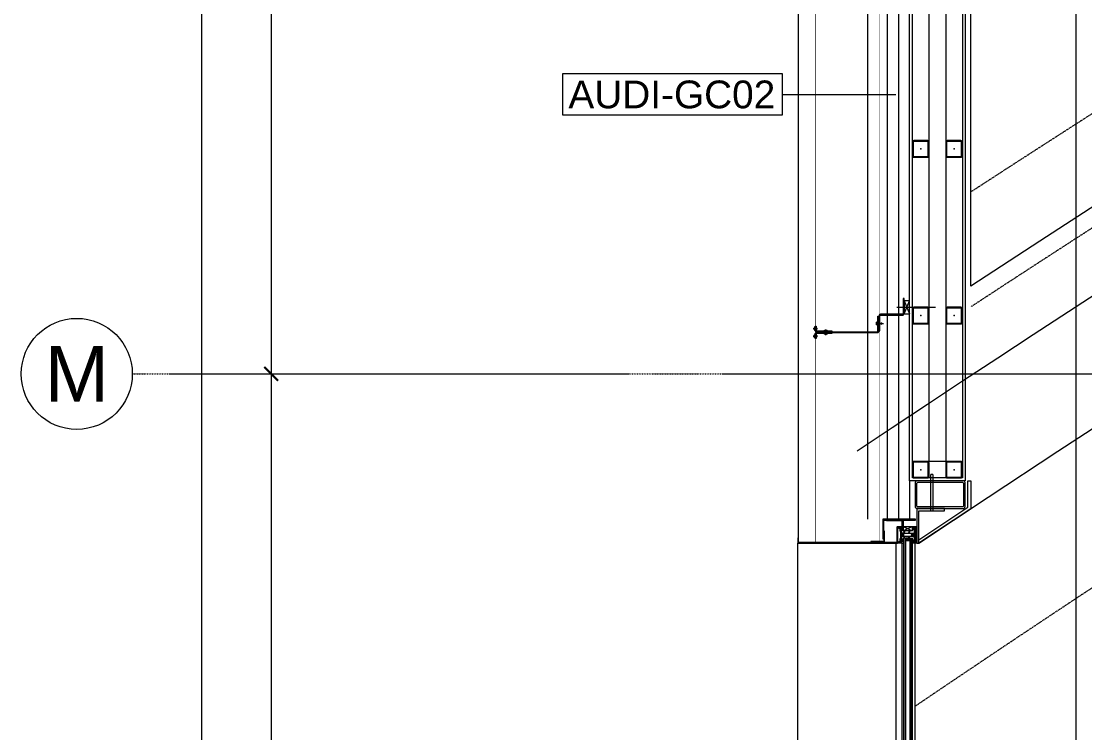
# Model space of a CAD drawing. Extents: x -1439 to 23780, y -1362 to 4476.
# Drawn here: x 12732.5 to 13115.6, y 1055.8 to 1312 of the extents above; entities that cross this region are included whole.
import ezdxf
from ezdxf.enums import TextEntityAlignment as Align

# ---------------------------------------------------------------- set-up
doc = ezdxf.new("R2010")
doc.units = 0
doc.header["$MEASUREMENT"] = 0
for name, pattern in [('Audi$0$DASHDOT2', [0.5, 0.25, -0.125, 0, -0.125]), ('Audi$0$DOT2', [0.125, 0, -0.125]), ('Audi$0$HIDDEN', [0.375, 0.25, -0.125])]:
    doc.linetypes.add(name, pattern=pattern)
doc.layers.get('0').update_dxf_attribs({"color": 9, "lineweight": 9})
doc.layers.get('Defpoints').update_dxf_attribs({"color": 9, "lineweight": 9})
for name, color, linetype, lineweight in [('Audi$0$06B', 8, 'Continuous', 9), ('Audi$0$06C', 8, 'Continuous', 9), ('Audi$0$06D', 8, 'Continuous', 9), ('Audi$0$10', 8, 'Continuous', 9), ('Audi$0$11', 8, 'Continuous', 9), ('Audi$0$15', 8, 'Continuous', 9), ('Audi$0$20', 8, 'Audi$0$DOT2', 9), ('Audi$0$22', 8, 'Continuous', 9), ('Audi$0$24', 8, 'Audi$0$DASHDOT2', 9), ('Audi$0$25', 8, 'Continuous', 9), ('Audi$0$33', 8, 'Audi$0$BATTING', 9), ('Audi$0$35', 8, 'Continuous', 9)]:
    doc.layers.add(name, color=color, linetype=linetype, lineweight=lineweight)
doc.styles.add('Audi$0$Arial', font='arial.ttf', dxfattribs={"height": 2.5})
doc.styles.add('Audi$0$MuuM_TEXT-STANDART', font='ARIALN.TTF')
doc.linetypes.add('Audi$0$BATTING', pattern='A,0.0001,-0.1,[134,ltypeshp.shx,S=0.1,R=0,X=-0.1,Y=0],-0.2,[134,ltypeshp.shx,S=0.1,R=180,X=0.1,Y=0],-0.1', length=0.4001)
doc.dimstyles.new('Audi$0$MuuM_DIM50', dxfattribs={"dimscale": 5, "dimtxt": 2, "dimasz": 1, "dimexe": 1, "dimexo": 1, "dimgap": 1, "dimtad": 1, "dimdec": 1, "dimrnd": 0.5, "dimdsep": 46, "dimtxsty": 'Audi$0$MuuM_TEXT-STANDART', "dimblk": 'Audi$0$_ArchTick', "dimcen": 0, "dimdle": 0.15, "dimclrd": 256, "dimclre": 256, "dimclrt": 256, "dimadec": 0, "dimazin": 0, "dimtfac": 5, "dimtdec": 1, "dimtix": 1, "dimtmove": 2, "dimatfit": 3, "dimldrblk": 'Audi$0$_Dot', "dimfxl": 3, "dimfxlon": 1, "dimtolj": 1, "dimlwd": -1, "dimlwe": -1, "dimarcsym": 0})

# ---------------------------------------------------------------- blocks, each defined once
blk = doc.blocks.new('Audi$0$0_wallno')
blk.add_lwpolyline([(-7.84, 1.5), (7.942, 1.5), (7.942, -1.5), (-7.84, -1.5)], close=True)
blk.add_lwpolyline([(7.942, 0), (16.132, 0)])
at = {"style": 'Audi$0$Arial'}
blk.add_attdef('GENISLIK', text='', height=2, dxfattribs=at).set_placement((8.442, 0), align=Align.BOTTOM_LEFT)
blk.add_attdef('DUVARNO', text='', height=2, dxfattribs=at).set_placement((0, 0), align=Align.MIDDLE_CENTER)
blk.add_attdef('YUKSEKLIK', text='', height=2, dxfattribs=at).set_placement((8.442, -0.5), align=Align.TOP_LEFT)
blk = doc.blocks.new('Audi$0$KAPI KODLARI 2. KAT')
at = {"layer": 'Audi$0$22'}
ref = blk.add_blockref('Audi$0$0_wallno', (12966.84, 1285.63), dxfattribs=dict(at, xscale=5, yscale=5, zscale=5))
ref.add_attrib('DUVARNO', 'AUDI-GC02', dxfattribs={"layer": '0', "height": 10, "style": 'Audi$0$Arial'}).set_placement((12966.84, 1285.63), align=Align.MIDDLE_CENTER)
blk = doc.blocks.new('*U545')
at = {"layer": 'Audi$0$15'}
for p, q in [((-1.47, -18.95), (-274.83, -18.95)), ((-1.47, -19.35), (-274.83, -19.35)), ((-1.47, -19.42), (-274.83, -19.42)), ((-1.47, -19.82), (-274.83, -19.82)), ((-1.47, -21.42), (-274.83, -21.42)), ((-1.47, -22.02), (-274.83, -22.02)), ((-1.47, -22.1), (-274.83, -22.1)), ((-1.47, -22.7), (-274.83, -22.7))]:
    blk.add_line(p, q, dxfattribs=at)
blk = doc.blocks.new('Audi$0$0_aks')
at = {"linetype": 'Continuous'}
blk.add_circle((0, 0), 2, dxfattribs=at)
at = {"style": 'Audi$0$Arial'}
blk.add_attdef('AKS', text='', height=2, dxfattribs=at).set_placement((0, 0), align=Align.MIDDLE_CENTER)
blk = doc.blocks.new('Audi$0$_ArchTick')
at = {"color": 0, "linetype": 'ByBlock', "const_width": 0.15}
blk.add_lwpolyline([(-0.5, -0.5), (0.5, 0.5)], dxfattribs=at)
blk = doc.blocks.new('*D502')
at = {"layer": 'Audi$0$25', "transparency": 16777216}
for p, q in [((-3815, -2440.75), (-3815, 800.75)), ((-3830, 800), (-3810, 800)), ((-3830, -2440), (-3810, -2440))]:
    blk.add_line(p, q, dxfattribs=at)
at = {"layer": 'Defpoints', "color": 0, "transparency": 16777216}
for p in [(-3840, 800), (-3815, 800), (-3840, -2440)]:
    blk.add_point(p, dxfattribs=at)
at = {"layer": 'Audi$0$25', "transparency": 16777216, "xscale": 5, "yscale": 5, "zscale": 5}
for p, rotation in [((-3815, 800), 90), ((-3815, -2440), 270)]:
    blk.add_blockref('Audi$0$_ArchTick', p, dxfattribs=dict(at, rotation=rotation))
at = {"layer": 'Audi$0$25', "transparency": 16777216, "insert": (-3825.11, -820), "char_height": 10, "attachment_point": 5, "rotation": 90, "style": 'Audi$0$MuuM_TEXT-STANDART'}
blk.add_mtext('\\A1;3240', dxfattribs=at)
blk = doc.blocks.new('Audi$0$_Dot')
at = {"color": 0, "linetype": 'ByBlock', "lineweight": -2}
blk.add_line((-0.5, 0), (-1, 0), dxfattribs=at)
at = {"color": 0, "linetype": 'ByBlock', "const_width": 0.5}
blk.add_lwpolyline([(-0.25, 0, 1), (0.25, 0, 1)], format="xyb", close=True, dxfattribs=at)
blk = doc.blocks.new('*D506')
at = {"layer": 'Audi$0$25', "transparency": 16777216}
for p, q in [((-3805, -800), (-3785, -800)), ((-3790, -799.25), (-3790, -1600.75)), ((-3805, -1600), (-3785, -1600))]:
    blk.add_line(p, q, dxfattribs=at)
at = {"layer": 'Defpoints', "color": 0, "transparency": 16777216}
for p in [(-3840, -800), (-3840, -1600), (-3790, -1600)]:
    blk.add_point(p, dxfattribs=at)
at = {"layer": 'Audi$0$25', "transparency": 16777216, "xscale": 5, "yscale": 5, "zscale": 5}
for p, rotation in [((-3790, -800), 90), ((-3790, -1600), 270)]:
    blk.add_blockref('Audi$0$_ArchTick', p, dxfattribs=dict(at, rotation=rotation))
at = {"layer": 'Audi$0$25', "transparency": 16777216, "insert": (-3800.11, -1200), "char_height": 10, "attachment_point": 5, "rotation": 90, "style": 'Audi$0$MuuM_TEXT-STANDART'}
blk.add_mtext('\\A1;800', dxfattribs=at)
blk = doc.blocks.new('*D495')
at = {"layer": 'Audi$0$25', "transparency": 16777216}
for p, q in [((-3805, -1600), (-3785, -1600)), ((-3790, -1599.25), (-3790, -2440.75)), ((-3805, -2440), (-3785, -2440))]:
    blk.add_line(p, q, dxfattribs=at)
at = {"layer": 'Defpoints', "color": 0, "transparency": 16777216}
for p in [(-3840, -1600), (-3840, -2440), (-3790, -2440)]:
    blk.add_point(p, dxfattribs=at)
at = {"layer": 'Audi$0$25', "transparency": 16777216, "xscale": 5, "yscale": 5, "zscale": 5}
for p, rotation in [((-3790, -1600), 90), ((-3790, -2440), 270)]:
    blk.add_blockref('Audi$0$_ArchTick', p, dxfattribs=dict(at, rotation=rotation))
at = {"layer": 'Audi$0$25', "transparency": 16777216, "insert": (-3800.11, -2020), "char_height": 10, "attachment_point": 5, "rotation": 90, "style": 'Audi$0$MuuM_TEXT-STANDART'}
blk.add_mtext('\\A1;840', dxfattribs=at)
blk = doc.blocks.new('Audi$0$p-profil_bitis')
for p, q in [((-1.5, 2.16), (-3, 5.37)), ((-3, 2.16), (-1.5, 5.37)), ((1.2, 3.05), (2.2, 4.65)), ((2.2, 3.05), (1.2, 4.65))]:
    blk.add_line(p, q)
for points in [[(-2.9, 6.02), (-2.89, 6.01), (-2.88, 6), (-2.88, 6), (-2.87, 6), (-2.48, 6), (-2.47, 6), (-2.46, 6), (-2.46, 6.01), (-2.45, 6.02), (-2.43, 6.06), (-2.41, 6.08), (-2.4, 6.09), (-2.38, 6.09), (-2.37, 6.1), (-2.35, 6.09), (-2.33, 6.09), (-2.32, 6.08), (-2.3, 6.06), (-2.28, 6.01), (-2.27, 6.01), (-2.27, 6), (-2.26, 6), (-2.25, 6), (-1.76, 6), (-1.76, 5.49), (-1.76, 5.48), (-1.77, 5.47), (-1.77, 5.46), (-1.78, 5.46), (-1.79, 5.45), (-1.8, 5.45), (-1.81, 5.45), (-1.82, 5.46), (-1.83, 5.46), (-1.84, 5.47), (-1.89, 5.55), (-1.89, 5.56), (-1.9, 5.57), (-1.9, 5.57), (-1.91, 5.57), (-1.92, 5.57), (-1.93, 5.57), (-1.93, 5.56), (-1.94, 5.55), (-1.99, 5.46), (-1.99, 5.46), (-2, 5.46), (-2, 5.45), (-2.01, 5.45), (-2.02, 5.45), (-2.1, 5.45), (-2.11, 5.45), (-2.12, 5.45), (-2.12, 5.46), (-2.13, 5.46), (-2.13, 5.47), (-2.13, 5.47), (-2.14, 5.48), (-2.14, 5.5), (-2.23, 5.45), (-2.54, 5.45), (-2.62, 5.5), (-2.62, 5.48), (-2.63, 5.47), (-2.63, 5.46), (-2.63, 5.46), (-2.64, 5.45), (-2.65, 5.45), (-2.65, 5.45), (-2.74, 5.45), (-2.75, 5.45), (-2.76, 5.45), (-2.76, 5.46), (-2.77, 5.46), (-2.77, 5.46), (-2.82, 5.55), (-2.83, 5.56), (-2.83, 5.57), (-2.84, 5.57), (-2.85, 5.57), (-2.86, 5.57), (-2.86, 5.57), (-2.87, 5.56), (-2.87, 5.55), (-2.92, 5.47), (-2.93, 5.46), (-2.94, 5.46), (-2.95, 5.45), (-2.96, 5.45), (-2.97, 5.45), (-2.98, 5.46), (-2.99, 5.46), (-2.99, 5.47), (-3, 5.48), (-3, 5.49), (-3, 6.92), (-3, 6.93), (-3, 6.93), (-2.99, 6.94), (-2.99, 6.95), (-2.98, 6.95), (-2.97, 6.95), (-2.37, 6.95), (-2.36, 6.95), (-2.35, 6.95), (-2.35, 6.94), (-2.34, 6.93), (-2.34, 6.93), (-2.34, 6.92), (-2.34, 6.47), (-2.34, 6.44), (-2.32, 6.41), (-2.3, 6.38), (-2.28, 6.37), (-2.25, 6.35), (-2.22, 6.35), (-2.04, 6.35), (-2.03, 6.35), (-2.02, 6.35), (-2.01, 6.36), (-2, 6.37), (-1.99, 6.38), (-1.99, 6.39), (-1.99, 6.4), (-1.99, 6.54), (-2.05, 6.54), (-2.06, 6.54), (-2.08, 6.55), (-2.09, 6.55), (-2.09, 6.56), (-2.1, 6.58), (-2.1, 6.59), (-2.1, 6.6), (-2.1, 6.62), (-2.09, 6.63), (-2.08, 6.65), (-2.07, 6.66), (-2.05, 6.67), (-2.04, 6.68), (-2.02, 6.68), (-1.79, 6.68), (-1.78, 6.68), (-1.78, 6.68), (-1.77, 6.67), (-1.76, 6.66), (-1.76, 6.66), (-1.76, 6.65), (-1.76, 6.4), (-0.65, 6.4), (-0.62, 6.4), (-0.58, 6.39), (-0.56, 6.37), (-0.53, 6.35), (-0.51, 6.32), (-0.5, 6.28), (-0.5, 6.25), (-0.5, 2.04), (-0.5, 2.01), (-0.49, 1.99), (-0.47, 1.96), (-0.45, 1.94), (-0.42, 1.93), (-0.39, 1.92), (-0.36, 1.92), (-0.33, 1.93), (-0.31, 1.94), (-0.29, 1.96), (-0.27, 1.99), (-0.26, 2.01), (-0.25, 2.04), (-0.25, 2.25), (-0.25, 2.26), (-0.25, 2.26), (-0.25, 2.27), (-0.24, 2.28), (-0.23, 2.28), (-0.23, 2.28), (0.22, 2.28), (0.23, 2.28), (0.24, 2.28), (0.25, 2.27), (0.25, 2.26), (0.25, 2.26), (0.26, 2.25), (0.26, 2.04), (0.26, 2.01), (0.27, 1.99), (0.29, 1.96), (0.31, 1.94), (0.33, 1.93), (0.36, 1.92), (0.39, 1.92), (0.42, 1.93), (0.45, 1.94), (0.47, 1.96), (0.49, 1.99), (0.5, 2.01), (0.5, 2.04), (0.5, 6.25), (0.51, 6.29), (0.52, 6.33), (0.54, 6.36), (0.58, 6.38), (0.61, 6.4), (0.65, 6.4), (1.76, 6.4), (1.76, 6.65), (1.76, 6.66), (1.76, 6.66), (1.77, 6.67), (1.77, 6.67), (1.78, 6.68), (1.78, 6.68), (1.79, 6.68), (2.02, 6.68), (2.04, 6.68), (2.06, 6.67), (2.08, 6.66), (2.09, 6.64), (2.1, 6.62), (2.1, 6.6), (2.1, 6.59), (2.1, 6.58), (2.1, 6.57), (2.09, 6.56), (2.08, 6.55), (2.07, 6.54), (2.06, 6.54), (2.05, 6.54), (1.99, 6.54), (1.99, 6.4), (1.99, 6.39), (1.99, 6.38), (2, 6.37), (2.01, 6.36), (2.02, 6.35), (2.03, 6.35), (2.04, 6.35), (2.22, 6.35), (2.25, 6.35), (2.28, 6.37), (2.3, 6.38), (2.32, 6.41), (2.34, 6.44), (2.34, 6.47), (2.34, 6.92), (2.34, 6.93), (2.34, 6.93), (2.35, 6.94), (2.35, 6.95), (2.36, 6.95), (2.37, 6.95), (2.97, 6.95), (2.98, 6.95), (2.98, 6.95), (2.99, 6.94), (2.99, 6.94), (3, 6.93), (3, 6.93), (3, 6.92), (3, 5.49), (3, 5.48), (3, 5.47), (2.99, 5.46), (2.98, 5.46), (2.97, 5.45), (2.96, 5.45), (2.96, 5.45), (2.95, 5.45), (2.94, 5.46), (2.93, 5.46), (2.92, 5.47), (2.87, 5.55), (2.87, 5.56), (2.86, 5.57), (2.86, 5.57), (2.85, 5.57), (2.84, 5.57), (2.83, 5.57), (2.83, 5.56), (2.82, 5.55), (2.77, 5.46), (2.77, 5.46), (2.76, 5.46), (2.76, 5.45), (2.75, 5.45), (2.74, 5.45), (2.65, 5.45), (2.65, 5.45), (2.64, 5.45), (2.63, 5.46), (2.63, 5.46), (2.63, 5.47), (2.62, 5.48), (2.62, 5.5), (2.53, 5.45), (2.22, 5.45), (2.13, 5.5), (2.13, 5.48), (2.13, 5.47), (2.13, 5.47), (2.13, 5.46), (2.12, 5.46), (2.12, 5.45), (2.11, 5.45), (2.1, 5.45), (2.02, 5.45), (2.01, 5.45), (2, 5.45), (1.99, 5.46), (1.99, 5.46), (1.94, 5.55), (1.93, 5.56), (1.93, 5.57), (1.92, 5.57), (1.91, 5.57), (1.9, 5.57), (1.9, 5.57), (1.89, 5.56), (1.89, 5.55), (1.84, 5.47), (1.83, 5.46), (1.82, 5.46), (1.81, 5.45), (1.8, 5.45), (1.79, 5.45), (1.78, 5.46), (1.77, 5.46), (1.77, 5.47), (1.76, 5.48), (1.76, 5.49), (1.76, 6), (2.25, 6), (2.26, 6), (2.26, 6), (2.27, 6.01), (2.27, 6.01), (2.28, 6.01), (2.3, 6.06), (2.31, 6.07), (2.33, 6.09), (2.34, 6.09), (2.36, 6.1), (2.37, 6.1), (2.39, 6.09), (2.4, 6.09), (2.42, 6.07), (2.43, 6.06), (2.45, 6.02), (2.46, 6.01), (2.46, 6), (2.47, 6), (2.48, 6), (2.87, 6), (2.88, 6), (2.88, 6), (2.89, 6.01), (2.9, 6.02), (2.9, 6.02), (2.9, 6.03), (2.9, 6.04), (2.9, 6.05), (2.87, 6.1), (2.86, 6.11), (2.85, 6.11), (2.84, 6.12), (2.83, 6.12), (2.82, 6.12), (2.81, 6.12), (2.8, 6.11), (2.79, 6.11), (2.78, 6.1), (2.74, 6.02), (2.73, 6.01), (2.72, 6.01), (2.72, 6), (2.71, 6), (2.7, 6), (2.69, 6.01), (2.69, 6.01), (2.68, 6.02), (2.64, 6.1), (2.63, 6.11), (2.62, 6.11), (2.61, 6.12), (2.6, 6.12), (2.59, 6.12), (2.58, 6.12), (2.57, 6.11), (2.56, 6.11), (2.55, 6.1), (2.51, 6.02), (2.5, 6.01), (2.5, 6.01), (2.49, 6), (2.48, 6), (2.48, 6), (2.47, 6), (2.46, 6.01), (2.46, 6.01), (2.45, 6.02), (2.41, 6.1), (2.4, 6.11), (2.39, 6.11), (2.38, 6.12), (2.37, 6.12), (2.36, 6.12), (2.35, 6.12), (2.34, 6.11), (2.33, 6.11), (2.32, 6.1), (2.28, 6.02), (2.27, 6.01), (2.26, 6.01), (2.26, 6), (2.25, 6), (2.24, 6), (2.24, 6.01), (2.23, 6.01), (2.22, 6.02), (2.18, 6.1), (2.17, 6.11), (2.16, 6.11), (2.15, 6.12), (2.14, 6.12), (2.13, 6.12), (2.12, 6.12), (2.11, 6.11), (2.1, 6.11), (2.09, 6.1), (2.05, 6.02), (2.04, 6.01), (2.03, 6.01), (2.03, 6), (2.02, 6), (2.01, 6), (2.01, 6.01), (2, 6.01), (1.99, 6.02), (1.95, 6.1), (1.94, 6.11), (1.93, 6.11), (1.92, 6.12), (1.91, 6.12), (1.9, 6.12), (1.89, 6.12), (1.88, 6.11), (1.87, 6.11), (1.86, 6.1), (1.82, 6.02), (1.81, 6.01), (1.81, 6.01), (1.8, 6), (1.79, 6), (1.78, 6), (1.77, 6.01), (1.77, 6.01), (1.76, 6.02), (1.76, 6.02), (1.76, 6.03), (1.76, 6.17), (1.76, 6.18), (1.76, 6.19), (1.75, 6.19), (1.74, 6.2), (1.74, 6.2), (1.73, 6.2), (0.8, 6.2), (0.8, 6.23), (0.79, 6.25), (0.77, 6.27), (0.76, 6.28), (0.73, 6.3), (0.71, 6.3), (0.68, 6.3), (0.66, 6.29), (0.64, 6.28), (0.62, 6.26), (0.61, 6.24), (0.6, 6.22), (0.6, 6.2), (0.6, 6.17), (0.61, 6.15), (0.63, 6.13), (0.65, 6.12), (0.65, 4.3), (1.25, 4.41), (1.26, 4.41), (1.27, 4.4), (1.28, 4.4), (1.29, 4.39), (1.3, 4.38), (1.3, 4.38), (1.3, 4.37), (1.3, 4.36), (1.29, 4.35), (1.29, 4.34), (1.28, 4.33), (1.27, 4.33), (0.65, 4.15), (0.65, 2.51), (1.25, 2.62), (1.26, 2.62), (1.27, 2.61), (1.28, 2.61), (1.29, 2.6), (1.3, 2.59), (1.3, 2.59), (1.3, 2.58), (1.3, 2.57), (1.29, 2.56), (1.29, 2.55), (1.28, 2.54), (1.27, 2.54), (0.64, 2.36), (0.62, 2.35), (0.6, 2.33), (0.59, 2.32), (0.58, 2.3), (0.58, 2.28), (0.58, 1.97), (0.7, 1.97), (0.7, 1.83), (0.26, 1.83), (0.14, 1.95), (0.14, 2.05), (0.14, 2.06), (0.14, 2.06), (0.13, 2.07), (0.13, 2.07), (0.12, 2.08), (0.12, 2.08), (0.11, 2.08), (-0.11, 2.08), (-0.12, 2.08), (-0.12, 2.08), (-0.13, 2.07), (-0.13, 2.07), (-0.14, 2.06), (-0.14, 2.06), (-0.14, 2.05), (-0.14, 1.95), (-0.26, 1.83), (-0.7, 1.83), (-0.7, 1.97), (-0.58, 1.97), (-0.58, 2.28), (-0.58, 2.3), (-0.59, 2.32), (-0.6, 2.34), (-0.62, 2.35), (-0.64, 2.36), (-1.27, 2.54), (-1.28, 2.54), (-1.29, 2.55), (-1.29, 2.56), (-1.3, 2.57), (-1.3, 2.58), (-1.3, 2.59), (-1.3, 2.59), (-1.29, 2.6), (-1.28, 2.61), (-1.27, 2.61), (-1.26, 2.62), (-1.25, 2.62), (-0.65, 2.51), (-0.65, 4.15), (-1.27, 4.33), (-1.28, 4.33), (-1.29, 4.34), (-1.29, 4.35), (-1.3, 4.36), (-1.3, 4.37), (-1.3, 4.38), (-1.3, 4.38), (-1.29, 4.39), (-1.28, 4.4), (-1.27, 4.4), (-1.26, 4.41), (-1.25, 4.41), (-0.65, 4.3), (-0.65, 6.12), (-0.63, 6.13), (-0.61, 6.15), (-0.6, 6.17), (-0.6, 6.2), (-0.6, 6.22), (-0.61, 6.24), (-0.62, 6.26), (-0.64, 6.28), (-0.66, 6.29), (-0.68, 6.3), (-0.71, 6.3), (-0.73, 6.3), (-0.76, 6.28), (-0.77, 6.27), (-0.79, 6.25), (-0.8, 6.23), (-0.8, 6.2), (-1.73, 6.2), (-1.74, 6.2), (-1.74, 6.2), (-1.75, 6.19), (-1.76, 6.19), (-1.76, 6.18), (-1.76, 6.17), (-1.76, 6.03), (-1.76, 6.02), (-1.76, 6.02), (-1.77, 6.01), (-1.78, 6.01), (-1.78, 6), (-1.79, 6), (-1.8, 6), (-1.81, 6.01), (-1.81, 6.01), (-1.82, 6.02), (-1.86, 6.1), (-1.87, 6.11), (-1.88, 6.11), (-1.89, 6.12), (-1.9, 6.12), (-1.91, 6.12), (-1.92, 6.12), (-1.93, 6.11), (-1.94, 6.11), (-1.95, 6.1), (-1.99, 6.02), (-2, 6.01), (-2.01, 6.01), (-2.01, 6), (-2.02, 6), (-2.03, 6), (-2.03, 6.01), (-2.04, 6.01), (-2.05, 6.02), (-2.09, 6.1), (-2.1, 6.11), (-2.11, 6.11), (-2.12, 6.12), (-2.13, 6.12), (-2.14, 6.12), (-2.15, 6.12), (-2.16, 6.11), (-2.17, 6.11), (-2.18, 6.1), (-2.22, 6.02), (-2.23, 6.01), (-2.24, 6.01), (-2.24, 6), (-2.25, 6), (-2.26, 6), (-2.26, 6.01), (-2.27, 6.01), (-2.28, 6.02), (-2.32, 6.1), (-2.33, 6.11), (-2.34, 6.11), (-2.35, 6.12), (-2.36, 6.12), (-2.37, 6.12), (-2.38, 6.12), (-2.39, 6.11), (-2.4, 6.11), (-2.41, 6.1), (-2.45, 6.02), (-2.46, 6.01), (-2.46, 6.01), (-2.47, 6), (-2.48, 6), (-2.48, 6), (-2.49, 6), (-2.5, 6.01), (-2.5, 6.01), (-2.51, 6.02), (-2.55, 6.1), (-2.56, 6.11), (-2.57, 6.11), (-2.58, 6.12), (-2.59, 6.12), (-2.6, 6.12), (-2.61, 6.12), (-2.62, 6.11), (-2.63, 6.11), (-2.64, 6.1), (-2.68, 6.02), (-2.69, 6.01), (-2.69, 6.01), (-2.7, 6), (-2.71, 6), (-2.72, 6), (-2.73, 6.01), (-2.73, 6.01), (-2.74, 6.02), (-2.78, 6.1), (-2.79, 6.11), (-2.8, 6.11), (-2.81, 6.12), (-2.82, 6.12), (-2.83, 6.12), (-2.84, 6.12), (-2.85, 6.11), (-2.86, 6.11), (-2.87, 6.1), (-2.9, 6.05), (-2.9, 6.04), (-2.9, 6.03)], [(-3, 5.37), (-1.5, 5.37), (-1.5, 2.16), (-3, 2.16)], [(-2.81, 6.34), (-2.81, 6.33), (-2.8, 6.33), (-2.8, 6.32), (-2.79, 6.32), (-2.78, 6.32), (-2.56, 6.32), (-2.55, 6.32), (-2.55, 6.32), (-2.54, 6.33), (-2.54, 6.33), (-2.53, 6.34), (-2.53, 6.34), (-2.53, 6.35), (-2.53, 6.77), (-2.53, 6.78), (-2.53, 6.78), (-2.54, 6.79), (-2.54, 6.79), (-2.55, 6.8), (-2.55, 6.8), (-2.56, 6.8), (-2.78, 6.8), (-2.79, 6.8), (-2.79, 6.8), (-2.8, 6.79), (-2.8, 6.79), (-2.81, 6.78), (-2.81, 6.77)], [(-2.68, 5.61), (-2.67, 5.59), (-2.67, 5.58), (-2.65, 5.58), (-2.64, 5.57), (-2.63, 5.57), (-2.62, 5.57), (-2.62, 5.53), (-2.58, 5.57), (-2.17, 5.57), (-2.14, 5.53), (-2.14, 5.57), (-2.13, 5.57), (-2.12, 5.57), (-2.11, 5.57), (-2.1, 5.58), (-2.09, 5.59), (-2.08, 5.6), (-2.08, 5.61), (-2.08, 5.62), (-2.08, 5.68), (-2.21, 5.81), (-2.55, 5.81), (-2.68, 5.68), (-2.68, 5.62)], [(1.2, 3.05), (1.2, 4.65), (2.2, 4.65), (2.2, 3.05)], [(2.13, 5.57), (2.13, 5.53), (2.17, 5.57), (2.58, 5.57), (2.62, 5.53), (2.62, 5.57), (2.63, 5.57), (2.64, 5.57), (2.65, 5.57), (2.66, 5.58), (2.67, 5.59), (2.68, 5.6), (2.68, 5.61), (2.68, 5.62), (2.68, 5.68), (2.55, 5.81), (2.21, 5.81), (2.08, 5.68), (2.08, 5.62), (2.08, 5.61), (2.08, 5.6), (2.09, 5.59), (2.1, 5.58), (2.11, 5.57), (2.12, 5.57)], [(2.53, 6.35), (2.53, 6.34), (2.54, 6.33), (2.54, 6.33), (2.55, 6.32), (2.55, 6.32), (2.56, 6.32), (2.78, 6.32), (2.79, 6.32), (2.79, 6.32), (2.8, 6.33), (2.81, 6.33), (2.81, 6.34), (2.81, 6.35), (2.81, 6.77), (2.81, 6.78), (2.81, 6.78), (2.8, 6.79), (2.8, 6.79), (2.79, 6.8), (2.79, 6.8), (2.78, 6.8), (2.56, 6.8), (2.55, 6.8), (2.55, 6.8), (2.54, 6.79), (2.54, 6.79), (2.53, 6.78), (2.53, 6.77)], [(2.85, 0.85), (2.85, 1), (2.77, 1.14), (2.89, 1.5), (3, 1.5), (3, 0.1), (2.9, 0), (-2.9, 0), (-3, 0.1), (-3, 1.5), (-2.89, 1.5), (-2.77, 1.14), (-2.85, 0.99), (-2.85, 0.85), (-2.87, 0.85), (-2.87, 0.5), (-2.82, 0.45), (-2.47, 0.45), (-2.47, 0.37), (-2.52, 0.32), (-2.82, 0.32), (-2.87, 0.27), (-2.87, 0.18), (-2.82, 0.13), (2.82, 0.13), (2.87, 0.18), (2.87, 0.27), (2.82, 0.32), (2.52, 0.32), (2.47, 0.37), (2.47, 0.45), (2.82, 0.45), (2.87, 0.5), (2.87, 0.85)], [(-2.8, 0.99), (-2.69, 0.82), (-2.63, 0.73), (-2.54, 0.57), (-2.5, 0.55), (-2.47, 0.56), (-2.45, 0.6), (-2.45, 0.85), (-2.4, 0.9), (-1.53, 0.9), (-1.42, 0.94), (-1.38, 1.05), (-1.38, 1.13), (-1.33, 1.18), (-0.02, 1.18), (-0.01, 1.2), (0.01, 1.2), (0.03, 1.18), (1.33, 1.18), (1.38, 1.13), (1.38, 1.05), (1.42, 0.94), (1.53, 0.9), (2.4, 0.9), (2.45, 0.85), (2.45, 0.6), (2.47, 0.56), (2.5, 0.55), (2.54, 0.57), (2.63, 0.73), (2.8, 0.99), (2.78, 1.04), (2.71, 1.07), (2.7, 1.11), (2.7, 1.13), (2.8, 1.5), (2.48, 1.5), (2.4, 1.42), (2.4, 1.36), (2.52, 1.36), (2.52, 1.2), (2.42, 1.1), (1.58, 1.1), (1.58, 1.36), (1.7, 1.36), (1.7, 1.42), (1.62, 1.5), (-1.62, 1.5), (-1.7, 1.42), (-1.7, 1.36), (-1.58, 1.36), (-1.58, 1.1), (-2.42, 1.1), (-2.52, 1.2), (-2.52, 1.36), (-2.4, 1.36), (-2.4, 1.42), (-2.48, 1.5), (-2.8, 1.5), (-2.7, 1.13), (-2.7, 1.11), (-2.71, 1.07), (-2.78, 1.03)]]:
    blk.add_lwpolyline(points, close=True)
for points in [[(0.35, 6.5), (0.3, 6.68), (0.2, 6.79), (0.02, 6.85), (-0.16, 6.81), (-0.3, 6.68), (-0.35, 6.5), (-0.35, 6.55), (-0.36, 6.6), (-0.37, 6.65), (-0.39, 6.69), (-0.42, 6.74), (-0.45, 6.78), (-0.48, 6.82), (-0.52, 6.85), (-0.56, 6.88), (-0.6, 6.9), (-0.65, 6.92), (-0.7, 6.94), (-0.75, 6.95), (-0.8, 6.95), (-1.4, 6.95), (-1.54, 6.89), (-1.6, 6.85), (-2.1, 6.85), (-2.25, 6.78), (-2.3, 6.65), (-2.3, 6.6), (-2.25, 6.47), (-2.14, 6.4), (-2.04, 6.39), (-2.01, 6.53), (-2.11, 6.55), (-2.15, 6.6), (-2.15, 6.65), (-2.1, 6.7), (-1.6, 6.7), (-1.46, 6.76), (-1.4, 6.8), (-0.8, 6.8), (-0.64, 6.75), (-0.55, 6.66), (-0.5, 6.5), (-0.5, 5.15), (-0.4, 5.01), (-0.27, 5.02), (-0.2, 5.17), (-0.25, 5.2), (-0.2, 5.23), (-0.2, 5.35), (-0.25, 5.38), (-0.2, 5.41), (-0.2, 5.53), (-0.25, 5.56), (-0.2, 5.59), (-0.2, 5.71), (-0.25, 5.74), (-0.2, 5.77), (-0.2, 5.89), (-0.25, 5.92), (-0.2, 5.95), (-0.2, 6.07), (-0.25, 6.1), (-0.2, 6.13), (-0.2, 6.25), (-0.25, 6.28), (-0.2, 6.31), (-0.2, 6.5), (-0.12, 6.66), (0.02, 6.7), (0.12, 6.66), (0.2, 6.5), (0.2, 6.4), (0.25, 6.37), (0.2, 6.34), (0.2, 6.22), (0.25, 6.19), (0.2, 6.16), (0.2, 6.04), (0.25, 6.01), (0.2, 5.98), (0.2, 5.86), (0.25, 5.83), (0.2, 5.8), (0.2, 5.68), (0.25, 5.65), (0.2, 5.62), (0.2, 5.5), (0.25, 5.47), (0.2, 5.44), (0.2, 5.32), (0.25, 5.29), (0.2, 5.26), (0.2, 5.15), (0.3, 5.01), (0.4, 5.01), (0.5, 5.15), (0.5, 6.5), (0.55, 6.66), (0.64, 6.75), (0.8, 6.8), (1.4, 6.8), (1.46, 6.76), (1.6, 6.7), (2.1, 6.7), (2.15, 6.65), (2.15, 6.6), (2.11, 6.55), (2.01, 6.53), (2.04, 6.39), (2.13, 6.4), (2.25, 6.47), (2.3, 6.6), (2.3, 6.65), (2.23, 6.8), (2.1, 6.85), (1.6, 6.85), (1.54, 6.89), (1.4, 6.95), (0.8, 6.95), (0.75, 6.95), (0.7, 6.94), (0.65, 6.92), (0.61, 6.9), (0.56, 6.88), (0.52, 6.85), (0.48, 6.82), (0.45, 6.78), (0.42, 6.74), (0.4, 6.69), (0.38, 6.65), (0.36, 6.6), (0.35, 6.55), (0.35, 6.5), (0.35, 5.15)], [(-0.35, 6.5), (-0.35, 5.15)]]:
    blk.add_lwpolyline(points)
for points in [[(-1.77, 1.34, -10), (-1.77, 1.49, -10), (-1.76, 1.51, -10), (-1.73, 1.52, -10), (-1.64, 1.5, -10), (-1.48, 1.5, -10), (-1.48, 1.74, -10), (-1.52, 1.81, -10), (-1.54, 1.83, -10), (-1.57, 1.81, -10), (-1.62, 1.73, -10), (-1.65, 1.71, -10), (-1.69, 1.73, -10), (-1.74, 1.81, -10), (-1.77, 1.83, -10), (-1.79, 1.81, -10), (-1.84, 1.73, -10), (-1.88, 1.71, -10), (-1.91, 1.73, -10), (-1.96, 1.81, -10), (-1.99, 1.83, -10), (-2.01, 1.81, -10), (-2.06, 1.73, -10), (-2.09, 1.71, -10), (-2.13, 1.73, -10), (-2.18, 1.81, -10), (-2.2, 1.83, -10), (-2.23, 1.81, -10), (-2.28, 1.73, -10), (-2.31, 1.71, -10), (-2.35, 1.73, -10), (-2.4, 1.81, -10), (-2.42, 1.83, -10), (-2.45, 1.81, -10), (-2.5, 1.73, -10), (-2.53, 1.71, -10), (-2.57, 1.73, -10), (-2.62, 1.81, -10), (-2.64, 1.83, -10), (-2.67, 1.81, -10), (-2.74, 1.69, -10), (-2.86, 1.65, -10), (-2.95, 1.78, -10), (-3.09, 1.83, -10), (-3.21, 1.83, -10), (-3.23, 1.82, -10), (-3.24, 1.79, -10), (-3.23, 1.78, -10), (-3.14, 1.76, -10), (-3.02, 1.69, -10), (-2.98, 1.62, -10), (-2.98, 1.5, -10), (-2.55, 1.5, -10), (-2.46, 1.52, -10), (-2.45, 1.52, -10), (-2.44, 1.52, -10), (-2.43, 1.49, -10), (-2.43, 1.34, -10), (-2.54, 1.34, -10), (-2.54, 1.31, -10), (-2.38, 1.16, -10), (-2.34, 1.14, -10), (-2.22, 1.2, -10), (-1.97, 1.2, -10), (-1.86, 1.14, -10), (-1.8, 1.16, -10), (-1.66, 1.31, -10), (-1.66, 1.34, -10), (-1.77, 1.34, -10)], [(-1.89, 1.35, -10), (-1.93, 1.31, -10), (-2.26, 1.31, -10), (-2.31, 1.35, -10), (-2.31, 1.47, -10), (-2.26, 1.51, -10), (-1.93, 1.51, -10), (-1.89, 1.47, -10), (-1.89, 1.46, -10), (-1.89, 1.35, -10)], [(1.76, 1.34, -10), (1.76, 1.49, -10), (1.76, 1.51, -10), (1.73, 1.52, -10), (1.64, 1.5, -10), (1.48, 1.5, -10), (1.48, 1.74, -10), (1.52, 1.81, -10), (1.54, 1.83, -10), (1.57, 1.81, -10), (1.62, 1.73, -10), (1.65, 1.71, -10), (1.69, 1.73, -10), (1.74, 1.81, -10), (1.76, 1.83, -10), (1.79, 1.81, -10), (1.84, 1.73, -10), (1.88, 1.71, -10), (1.91, 1.73, -10), (1.96, 1.81, -10), (1.99, 1.83, -10), (2.01, 1.81, -10), (2.06, 1.73, -10), (2.09, 1.71, -10), (2.13, 1.73, -10), (2.18, 1.81, -10), (2.2, 1.83, -10), (2.23, 1.81, -10), (2.28, 1.73, -10), (2.31, 1.71, -10), (2.35, 1.73, -10), (2.4, 1.81, -10), (2.42, 1.83, -10), (2.45, 1.81, -10), (2.5, 1.73, -10), (2.53, 1.71, -10), (2.57, 1.73, -10), (2.62, 1.81, -10), (2.64, 1.83, -10), (2.67, 1.81, -10), (2.74, 1.69, -10), (2.86, 1.65, -10), (2.95, 1.78, -10), (3.09, 1.83, -10), (3.21, 1.83, -10), (3.23, 1.82, -10), (3.24, 1.79, -10), (3.23, 1.78, -10), (3.14, 1.76, -10), (3.02, 1.69, -10), (2.98, 1.62, -10), (2.98, 1.5, -10), (2.55, 1.5, -10), (2.46, 1.52, -10), (2.45, 1.52, -10), (2.44, 1.52, -10), (2.42, 1.49, -10), (2.42, 1.34, -10), (2.53, 1.34, -10), (2.53, 1.31, -10), (2.38, 1.16, -10), (2.34, 1.14, -10), (2.22, 1.2, -10), (1.97, 1.2, -10), (1.86, 1.14, -10), (1.8, 1.16, -10), (1.65, 1.31, -10), (1.65, 1.34, -10), (1.76, 1.34, -10)], [(1.88, 1.35, -10), (1.93, 1.31, -10), (2.26, 1.31, -10), (2.3, 1.35, -10), (2.3, 1.47, -10), (2.26, 1.51, -10), (1.93, 1.51, -10), (1.89, 1.47, -10), (1.88, 1.46, -10), (1.88, 1.35, -10)]]:
    blk.add_polyline3d(points)
blk = doc.blocks.new('Audi$0$p- alum kaplama profil')
at = {"lineweight": 13}
blk.add_lwpolyline([(7.12, 12.59), (7.12, 26.49)], dxfattribs=at)
at = {"lineweight": 5}
blk.add_lwpolyline([(9.44, 15.16), (4.79, 15.16), (4.79, 17.16), (9.44, 17.16)], close=True, dxfattribs=at)
for points in [[(4.79, 15.16), (9.44, 17.16)], [(9.44, 15.16), (4.79, 17.16)]]:
    blk.add_lwpolyline(points, dxfattribs=at)
at = {"lineweight": 18}
blk.add_lwpolyline([(4.09, 6.16), (-1.41, 6.16), (-1.41, 6.46), (4.09, 6.46, 0.414214), (4.29, 6.66), (4.29, 14.66, -0.414214), (4.79, 15.16), (10.29, 15.16), (10.29, 14.86), (4.79, 14.86, 0.414214), (4.59, 14.66), (4.59, 6.66, -0.414214)], format="xyb", close=True, dxfattribs=at)
blk.add_lwpolyline([(-2.06, 5.56), (-2.06, -2.34), (-2.06, -15.69), (-1.66, -15.69), (-1.66, -2.34), (-1.66, 5.56), (-1.66, 5.56), (-1.66, 5.57), (-1.66, 5.57), (-1.66, 5.58), (-1.66, 5.58), (-1.65, 5.59), (-1.65, 5.59), (-1.65, 5.59), (-1.65, 5.6), (-1.65, 5.6), (-1.64, 5.61), (-1.64, 5.61), (-1.64, 5.62), (-1.64, 5.62), (-1.63, 5.62), (-1.63, 5.63), (-1.63, 5.63), (-1.62, 5.63), (-1.62, 5.64), (-1.61, 5.64), (-1.61, 5.64), (-1.61, 5.64), (-1.6, 5.65), (-1.6, 5.65), (-1.59, 5.65), (-1.59, 5.65), (-1.58, 5.65), (-1.58, 5.65), (-1.57, 5.66), (-1.57, 5.66), (-1.56, 5.66), (-1.56, 5.66), (3.94, 5.66), (3.94, 6.06), (-1.56, 6.06), (-1.58, 6.06), (-1.61, 6.05), (-1.63, 6.05), (-1.66, 6.05), (-1.68, 6.04), (-1.7, 6.03), (-1.73, 6.03), (-1.75, 6.02), (-1.77, 6.01), (-1.79, 6), (-1.82, 5.99), (-1.84, 5.97), (-1.86, 5.96), (-1.88, 5.94), (-1.89, 5.93), (-1.91, 5.91), (-1.93, 5.89), (-1.95, 5.87), (-1.96, 5.85), (-1.97, 5.83), (-1.99, 5.81), (-2, 5.79), (-2.01, 5.77), (-2.02, 5.75), (-2.03, 5.72), (-2.04, 5.7), (-2.04, 5.68), (-2.05, 5.65), (-2.05, 5.63), (-2.06, 5.61), (-2.06, 5.58)], close=True)
blk.add_lwpolyline([(-1.66, -2.34), (-2.06, -2.34)])
for points in [[(-2.36, -10.84), (-2.36, -16.39), (-2.36, -16.39, -0.414214), (-2.51, -16.54), (-2.51, -16.54), (-4.06, -16.54), (-4.06, -16.84), (-2.51, -16.84), (-2.51, -16.84, 0.414214), (-2.06, -16.39), (-2.06, -10.84)], [(-1.36, -10.84), (-1.66, -10.84), (-1.66, -16.39, 0.414214), (-1.21, -16.84), (-1.21, -16.84), (0.34, -16.84), (0.34, -16.54), (-1.21, -16.54), (-1.21, -16.54, -0.414214), (-1.36, -16.39), (-1.36, -16.39)]]:
    blk.add_lwpolyline(points, format="xyb", close=True)
for points in [[(1.29, 4.93, -10), (1.29, 7.8, -10)], [(0.67, 5.66, -10), (1.91, 5.66, -10)], [(0.67, 5.66, -10), (0.67, 5.64, -10), (0.67, 5.62, -10), (0.67, 5.6, -10), (0.68, 5.58, -10), (0.68, 5.56, -10), (0.69, 5.54, -10), (0.69, 5.52, -10), (0.7, 5.5, -10), (0.7, 5.48, -10), (0.71, 5.46, -10), (0.72, 5.45, -10), (0.73, 5.43, -10), (0.74, 5.41, -10), (0.75, 5.4, -10), (0.76, 5.38, -10), (0.77, 5.36, -10), (0.79, 5.35, -10), (0.8, 5.33, -10), (0.81, 5.32, -10), (0.83, 5.31, -10), (0.84, 5.29, -10), (0.86, 5.28, -10), (0.87, 5.27, -10), (0.89, 5.26, -10), (0.91, 5.25, -10), (0.92, 5.24, -10), (0.94, 5.23, -10), (0.96, 5.22, -10), (0.98, 5.21, -10), (1, 5.21, -10), (1.02, 5.2, -10), (1.03, 5.2, -10)], [(0.96, 5.66, -10), (0.97, 5.66, -10), (0.97, 5.66, -10), (0.97, 5.66, -10), (0.98, 5.66, -10), (0.98, 5.66, -10), (0.99, 5.66, -10), (0.99, 5.66, -10), (1, 5.66, -10), (1, 5.67, -10), (1, 5.67, -10), (1.01, 5.67, -10), (1.01, 5.67, -10), (1.01, 5.67, -10), (1.02, 5.68, -10), (1.02, 5.68, -10), (1.02, 5.68, -10), (1.03, 5.69, -10), (1.03, 5.69, -10), (1.03, 5.69, -10), (1.04, 5.7, -10), (1.04, 5.7, -10), (1.04, 5.7, -10), (1.04, 5.71, -10), (1.04, 5.71, -10), (1.05, 5.72, -10), (1.05, 5.72, -10), (1.05, 5.72, -10), (1.05, 5.73, -10), (1.05, 5.73, -10), (1.05, 5.74, -10), (1.05, 5.74, -10), (1.05, 5.75, -10)], [(1.61, 6.87, -10), (0.98, 6.96, -10)], [(1.33, 5.85, -10), (0.98, 5.88, -10)], [(1.56, 7.05, -10), (1.02, 7.13, -10)], [(1.03, 5.2, -10), (1.04, 5.2, -10), (1.05, 5.19, -10), (1.05, 5.19, -10), (1.06, 5.19, -10), (1.06, 5.19, -10), (1.07, 5.19, -10), (1.07, 5.19, -10), (1.08, 5.19, -10), (1.08, 5.19, -10), (1.09, 5.19, -10), (1.09, 5.18, -10), (1.1, 5.18, -10), (1.1, 5.18, -10), (1.11, 5.18, -10), (1.11, 5.18, -10), (1.12, 5.18, -10), (1.12, 5.18, -10), (1.13, 5.18, -10), (1.13, 5.18, -10), (1.14, 5.18, -10), (1.15, 5.18, -10), (1.15, 5.18, -10), (1.16, 5.17, -10), (1.16, 5.17, -10), (1.17, 5.17, -10), (1.17, 5.17, -10), (1.18, 5.17, -10), (1.18, 5.17, -10), (1.19, 5.17, -10), (1.19, 5.17, -10), (1.2, 5.17, -10), (1.2, 5.17, -10)], [(1.05, 6.91, -10), (1.29, 7.56, -10)], [(1.05, 5.83, -10), (1.05, 6.01, -10)], [(1.05, 5.75, -10), (1.05, 5.83, -10)], [(1.2, 5.17, -10), (1.2, 5.2, -10)], [(1.38, 5.2, -10), (1.2, 5.2, -10)], [(1.53, 6.82, -10), (1.29, 7.56, -10)], [(1.29, 6.16, -10), (1.29, 6.26, -10)], [(1.38, 5.17, -10), (1.38, 5.2, -10)], [(1.38, 5.17, -10), (1.38, 5.17, -10), (1.39, 5.17, -10), (1.39, 5.17, -10), (1.4, 5.17, -10), (1.41, 5.17, -10), (1.41, 5.17, -10), (1.42, 5.17, -10), (1.42, 5.17, -10), (1.43, 5.17, -10), (1.43, 5.18, -10), (1.44, 5.18, -10), (1.44, 5.18, -10), (1.45, 5.18, -10), (1.45, 5.18, -10), (1.46, 5.18, -10), (1.46, 5.18, -10), (1.47, 5.18, -10), (1.47, 5.18, -10), (1.48, 5.18, -10), (1.48, 5.18, -10), (1.49, 5.18, -10), (1.5, 5.19, -10), (1.5, 5.19, -10), (1.51, 5.19, -10), (1.51, 5.19, -10), (1.52, 5.19, -10), (1.52, 5.19, -10), (1.53, 5.19, -10), (1.53, 5.19, -10), (1.54, 5.19, -10), (1.54, 5.2, -10), (1.55, 5.2, -10)], [(1.53, 5.75, -10), (1.53, 5.92, -10)], [(1.53, 5.75, -10), (1.53, 5.74, -10), (1.53, 5.74, -10), (1.53, 5.73, -10), (1.53, 5.73, -10), (1.53, 5.72, -10), (1.54, 5.72, -10), (1.54, 5.72, -10), (1.54, 5.71, -10), (1.54, 5.71, -10), (1.54, 5.7, -10), (1.54, 5.7, -10), (1.55, 5.7, -10), (1.55, 5.69, -10), (1.55, 5.69, -10), (1.55, 5.69, -10), (1.56, 5.68, -10), (1.56, 5.68, -10), (1.56, 5.68, -10), (1.57, 5.67, -10), (1.57, 5.67, -10), (1.58, 5.67, -10), (1.58, 5.67, -10), (1.58, 5.67, -10), (1.59, 5.66, -10), (1.59, 5.66, -10), (1.6, 5.66, -10), (1.6, 5.66, -10), (1.6, 5.66, -10), (1.61, 5.66, -10), (1.61, 5.66, -10), (1.62, 5.66, -10), (1.62, 5.66, -10)], [(1.55, 5.2, -10), (1.57, 5.2, -10), (1.59, 5.21, -10), (1.6, 5.21, -10), (1.62, 5.22, -10), (1.64, 5.23, -10), (1.66, 5.24, -10), (1.68, 5.25, -10), (1.69, 5.26, -10), (1.71, 5.27, -10), (1.73, 5.28, -10), (1.74, 5.29, -10), (1.76, 5.31, -10), (1.77, 5.32, -10), (1.78, 5.33, -10), (1.8, 5.35, -10), (1.81, 5.36, -10), (1.82, 5.38, -10), (1.83, 5.4, -10), (1.84, 5.41, -10), (1.85, 5.43, -10), (1.86, 5.45, -10), (1.87, 5.46, -10), (1.88, 5.48, -10), (1.89, 5.5, -10), (1.89, 5.52, -10), (1.9, 5.54, -10), (1.9, 5.56, -10), (1.9, 5.58, -10), (1.91, 5.6, -10), (1.91, 5.62, -10), (1.91, 5.64, -10), (1.91, 5.66, -10)], [(-2.86, -13.04, 0), (-0.86, -13.04, 0)], [(-2.36, -12.52, 0), (-2.4, -12.53, 0), (-2.43, -12.56, 0), (-2.47, -12.58, 0), (-2.5, -12.6, 0), (-2.53, -12.63, 0), (-2.56, -12.66, 0), (-2.59, -12.69, 0), (-2.61, -12.73, 0), (-2.63, -12.76, 0), (-2.65, -12.8, 0), (-2.67, -12.84, 0), (-2.68, -12.88, 0), (-2.69, -12.92, 0), (-2.7, -12.96, 0), (-2.71, -13, 0), (-2.71, -13.04, 0), (-2.71, -13.08, 0), (-2.7, -13.13, 0), (-2.69, -13.17, 0), (-2.68, -13.21, 0), (-2.67, -13.25, 0), (-2.65, -13.28, 0), (-2.63, -13.32, 0), (-2.61, -13.36, 0), (-2.59, -13.39, 0), (-2.56, -13.42, 0), (-2.53, -13.45, 0), (-2.5, -13.48, 0), (-2.47, -13.51, 0), (-2.43, -13.53, 0), (-2.4, -13.55, 0), (-2.36, -13.57, 0)], [(-2.36, -13.04, 0), (-2.36, -12.52, 0)], [(-2.36, -13.04, 0), (-2.36, -12.73, 0)], [(-2.36, -12.73, 0), (-2.36, -13.04, 0)], [(-1.36, -12.73, 0), (-2.36, -12.73, 0)], [(-2.36, -13.04, 0), (-2.36, -13.36, 0)], [(-2.36, -13.04, 0), (-2.36, -13.57, 0)], [(-2.36, -13.36, 0), (-2.36, -13.04, 0)], [(-1.36, -13.36, 0), (-2.36, -13.36, 0)], [(-1.36, -13.04, 0), (-1.36, -12.37, 0)], [(-1.36, -13.72, 0), (-1.32, -13.68, 0), (-1.29, -13.65, 0), (-1.26, -13.61, 0), (-1.23, -13.58, 0), (-1.2, -13.54, 0), (-1.18, -13.5, 0), (-1.16, -13.45, 0), (-1.14, -13.41, 0), (-1.12, -13.37, 0), (-1.1, -13.32, 0), (-1.09, -13.28, 0), (-1.08, -13.23, 0), (-1.07, -13.18, 0), (-1.06, -13.14, 0), (-1.06, -13.09, 0), (-1.06, -13.04, 0), (-1.06, -12.99, 0), (-1.06, -12.95, 0), (-1.07, -12.9, 0), (-1.08, -12.85, 0), (-1.09, -12.81, 0), (-1.1, -12.76, 0), (-1.12, -12.72, 0), (-1.14, -12.67, 0), (-1.16, -12.63, 0), (-1.18, -12.59, 0), (-1.2, -12.55, 0), (-1.23, -12.51, 0), (-1.26, -12.47, 0), (-1.29, -12.43, 0), (-1.32, -12.4, 0), (-1.36, -12.37, 0)], [(-1.36, -13.04, 0), (-1.36, -13.72, 0)], [(-3.84, -17.04, 0), (-3.81, -17.07, 0), (-3.78, -17.1, 0), (-3.75, -17.12, 0), (-3.72, -17.15, 0), (-3.69, -17.17, 0), (-3.66, -17.19, 0), (-3.62, -17.21, 0), (-3.59, -17.23, 0), (-3.55, -17.24, 0), (-3.52, -17.26, 0), (-3.48, -17.27, 0), (-3.44, -17.28, 0), (-3.4, -17.28, 0), (-3.36, -17.29, 0), (-3.32, -17.29, 0), (-3.29, -17.29, 0), (-3.25, -17.29, 0), (-3.21, -17.29, 0), (-3.17, -17.28, 0), (-3.13, -17.28, 0), (-3.09, -17.27, 0), (-3.06, -17.26, 0), (-3.02, -17.24, 0), (-2.98, -17.23, 0), (-2.95, -17.21, 0), (-2.91, -17.19, 0), (-2.88, -17.17, 0), (-2.85, -17.15, 0), (-2.82, -17.12, 0), (-2.79, -17.1, 0), (-2.76, -17.07, 0), (-2.73, -17.04, 0)], [(-3.29, -17.04, 0), (-3.84, -17.04, 0)], [(-2.85, -16.54, 0), (-2.86, -16.51, 0), (-2.87, -16.47, 0), (-2.89, -16.44, 0), (-2.91, -16.41, 0), (-2.93, -16.38, 0), (-2.96, -16.35, 0), (-2.98, -16.33, 0), (-3.01, -16.31, 0), (-3.04, -16.29, 0), (-3.07, -16.27, 0), (-3.11, -16.25, 0), (-3.14, -16.24, 0), (-3.18, -16.23, 0), (-3.21, -16.22, 0), (-3.25, -16.22, 0), (-3.29, -16.22, 0), (-3.32, -16.22, 0), (-3.36, -16.22, 0), (-3.39, -16.23, 0), (-3.43, -16.24, 0), (-3.46, -16.25, 0), (-3.5, -16.27, 0), (-3.53, -16.29, 0), (-3.56, -16.31, 0), (-3.59, -16.33, 0), (-3.61, -16.35, 0), (-3.64, -16.38, 0), (-3.66, -16.41, 0), (-3.68, -16.44, 0), (-3.7, -16.47, 0), (-3.71, -16.51, 0), (-3.73, -16.54, 0)], [(-3.29, -16.54, 0), (-3.73, -16.54, 0)], [(-3.29, -16.54, 0), (-3.55, -16.54, 0)], [(-3.55, -16.54, 0), (-3.29, -16.54, 0)], [(-3.55, -17.04, 0), (-3.55, -16.54, 0)], [(-3.29, -17.54, 0), (-3.29, -16.04, 0)], [(-3.29, -16.54, 0), (-2.85, -16.54, 0)], [(-3.29, -16.54, 0), (-3.03, -16.54, 0)], [(-3.03, -16.54, 0), (-3.29, -16.54, 0)], [(-3.29, -17.04, 0), (-2.73, -17.04, 0)], [(-3.03, -17.04, 0), (-3.03, -16.54, 0)], [(-0.56, -17.04, 0), (-1.11, -17.04, 0)], [(0, -17.04, 0), (-0.03, -17.07, 0), (-0.06, -17.1, 0), (-0.09, -17.12, 0), (-0.12, -17.15, 0), (-0.15, -17.17, 0), (-0.18, -17.19, 0), (-0.22, -17.21, 0), (-0.25, -17.23, 0), (-0.29, -17.24, 0), (-0.33, -17.26, 0), (-0.36, -17.27, 0), (-0.4, -17.28, 0), (-0.44, -17.28, 0), (-0.48, -17.29, 0), (-0.52, -17.29, 0), (-0.56, -17.29, 0), (-0.59, -17.29, 0), (-0.63, -17.29, 0), (-0.67, -17.28, 0), (-0.71, -17.28, 0), (-0.75, -17.27, 0), (-0.79, -17.26, 0), (-0.82, -17.24, 0), (-0.86, -17.23, 0), (-0.89, -17.21, 0), (-0.93, -17.19, 0), (-0.96, -17.17, 0), (-0.99, -17.15, 0), (-1.02, -17.12, 0), (-1.05, -17.1, 0), (-1.08, -17.07, 0), (-1.11, -17.04, 0)], [(-1, -16.54, 0), (-0.98, -16.51, 0), (-0.97, -16.47, 0), (-0.95, -16.44, 0), (-0.93, -16.41, 0), (-0.91, -16.38, 0), (-0.88, -16.35, 0), (-0.86, -16.33, 0), (-0.83, -16.31, 0), (-0.8, -16.29, 0), (-0.77, -16.27, 0), (-0.73, -16.25, 0), (-0.7, -16.24, 0), (-0.66, -16.23, 0), (-0.63, -16.22, 0), (-0.59, -16.22, 0), (-0.56, -16.22, 0), (-0.52, -16.22, 0), (-0.48, -16.22, 0), (-0.45, -16.23, 0), (-0.41, -16.24, 0), (-0.38, -16.25, 0), (-0.34, -16.27, 0), (-0.31, -16.29, 0), (-0.28, -16.31, 0), (-0.25, -16.33, 0), (-0.23, -16.35, 0), (-0.2, -16.38, 0), (-0.18, -16.41, 0), (-0.16, -16.44, 0), (-0.14, -16.47, 0), (-0.13, -16.51, 0), (-0.12, -16.54, 0)], [(-0.56, -16.54, 0), (-1, -16.54, 0)], [(-0.56, -16.54, 0), (-0.82, -16.54, 0)], [(-0.82, -16.54, 0), (-0.56, -16.54, 0)], [(-0.82, -17.04, 0), (-0.82, -16.54, 0)], [(-0.56, -17.54, 0), (-0.56, -16.04, 0)], [(-0.56, -16.54, 0), (-0.3, -16.54, 0)], [(-0.56, -16.54, 0), (-0.12, -16.54, 0)], [(-0.3, -16.54, 0), (-0.56, -16.54, 0)], [(-0.56, -17.04, 0), (0, -17.04, 0)], [(-0.3, -17.04, 0), (-0.3, -16.54, 0)]]:
    blk.add_polyline3d(points)
blk = doc.blocks.new('Audi$0$prf-60x60')
for points in [[(-2.5, -6), (2.5, -6, 0.414214), (3, -5.5), (3, -0.5, 0.414214), (2.5, 0), (-2.5, 0, 0.414214), (-3, -0.5), (-3, -5.5, 0.414214)], [(-2.5, -5.7), (2.5, -5.7, 0.414214), (2.7, -5.5), (2.7, -0.5, 0.414214), (2.5, -0.3), (-2.5, -0.3, 0.414214), (-2.7, -0.5), (-2.7, -5.5, 0.414214)]]:
    blk.add_lwpolyline(points, format="xyb", close=True)
at = {"color": 252}
blk.add_point((0, -3), dxfattribs=at)
blk = doc.blocks.new('Audi$0$p-egikduvar')
at = {"layer": 'Audi$0$06D'}
blk.add_lwpolyline([(-628.33, 19.48), (-628.33, -400.4, -0.030791), (0, 0), (-106.29, 191.91)], format="xyb", dxfattribs=at)
blk = doc.blocks.new('Audi$0$P-AKS_AUDI')
at = {"layer": 'Audi$0$24'}
for points in [[(-3500, -2590), (-3500, 1250)], [(-3840, -1600), (360, -1600)]]:
    blk.add_lwpolyline(points, dxfattribs=at)
at = {"layer": 'Audi$0$24', "xscale": 10, "yscale": 10, "zscale": 10}
blk.add_blockref('Audi$0$0_aks', (-3860, -1600), dxfattribs=at).add_auto_attribs({'AKS': 'M'})
at = {"layer": 'Audi$0$25'}
for base, p1, p2, picture, middle in [((-3815, 800), (-3840, -2440), (-3840, 800), '*D502', (-3825.11, -820)), ((-3790, -1600), (-3840, -800), (-3840, -1600), '*D506', (-3800.11, -1200)), ((-3790, -2440), (-3840, -1600), (-3840, -2440), '*D495', (-3800.11, -2020))]:
    dim = blk.add_linear_dim(base=base, p1=p1, p2=p2, angle=90, dimstyle='Audi$0$MuuM_DIM50', dxfattribs=at)
    dim.commit()
    dim.dimension.update_dxf_attribs({"geometry": picture, "text_midpoint": middle})
blk = doc.blocks.new('Audi$0$p-2. kat planı')
at = {"layer": 'Audi$0$06C'}
blk.add_lwpolyline([(13012.5, 1124.33), (13012.5, 1124.33), (13012.5, 2865), (16712.5, 2865), (16712.49, 2206.39)], dxfattribs=at)
blk.add_lwpolyline([(13012.5, 1124.33), (13012.5, 1124.33), (13012.5, 2865), (16712.5, 2865), (16712.49, 2206.39)], dxfattribs=at)
at = {"layer": 'Audi$0$06D'}
for points in [[(13037.5, 1132.63), (13037.5, 1452.1)], [(13044.5, 1132.63), (13044.5, 1450.03), (13052.5, 1450.03)], [(13052.5, 1146.51), (13052.5, 1132.63)], [(15478.82, 284.7), (13012.2, 284.7), (13012.2, 1124.03)], [(13047.5, 1124.03), (13047.5, 320), (15478.82, 320)]]:
    blk.add_lwpolyline(points, dxfattribs=at)
blk.add_lwpolyline([(13059.5, 1444), (13065.5, 1444), (13065.5, 1153.51), (13059.5, 1153.51)], close=True, dxfattribs=at)
at = {"layer": 'Audi$0$10'}
for points, const_width in [([(13018.5, 1124.33), (13018.5, 2859), (16706.5, 2859), (16706.5, 2206.39)], 0.2), ([(13018.5, 1124.33), (13018.5, 2859), (16706.5, 2859), (16706.5, 2206.39)], 0.2), ([(13041.5, 1124.63), (13041.5, 1456.81)], 0.1)]:
    blk.add_lwpolyline(points, dxfattribs=dict(at, const_width=const_width))
for points in [[(13054.5, 1145.81), (13054.5, 1137.21, 0.412203), (13055.2, 1136.51), (13071.8, 1136.51, 0.414214), (13072.5, 1137.21), (13072.5, 1145.81, 0.414214), (13071.8, 1146.51), (13055.2, 1146.51, 0.414214), (13054.5, 1145.81), (13054.5, 1137.21)], [(13055.06, 1137.49), (13055.06, 1145.53, -0.414214), (13055.48, 1145.95), (13071.52, 1145.95, -0.414214), (13071.94, 1145.53), (13071.94, 1137.49, -0.414214), (13071.52, 1137.07), (13055.48, 1137.07, -0.414214), (13055.06, 1137.49, -1)]]:
    blk.add_lwpolyline(points, format="xyb", dxfattribs=at)
blk.add_lwpolyline([(13060.97, 1135.71), (13060.97, 1148.53), (13060.84, 1148.71), (13060.09, 1148.71), (13059.97, 1148.53), (13059.97, 1135.71)], dxfattribs=at)
for points in [[(13065.07, 1136.51), (13055.07, 1136.51), (13055.07, 1124.03), (13055.87, 1124.03), (13055.87, 1135.71), (13055.87, 1135.71), (13065.07, 1135.71)], [(13042.87, 1125.57), (13043.17, 1125.57), (13043.17, 1132.33), (13054.59, 1132.33), (13054.59, 1132.63), (13042.87, 1132.63)], [(13050.14, 1128.65), (13049.84, 1128.65), (13049.84, 1132.03), (13044.14, 1132.03), (13044.14, 1132.33), (13050.14, 1132.33)], [(13043.47, 1124.33), (13043.47, 1128.33), (13043.17, 1128.33), (13043.17, 1124.63), (13038.47, 1124.63), (13038.47, 1124.33), (13043.47, 1124.33)], [(13012.2, 1125.92), (13012.2, 1124.03), (13048.15, 1124.03), (13048.15, 1124.33), (13012.5, 1124.33), (13012.5, 1125.92)]]:
    blk.add_lwpolyline(points, close=True, dxfattribs=at)
at = {"layer": 'Audi$0$11'}
for points in [[(13052.5, 1451), (13072.5, 1451), (13072.5, 1146.51), (13052.5, 1146.51)], [(13053.5, 1450), (13071.5, 1450), (13071.5, 1147.51), (13053.5, 1147.51)], [(13074.5, 1146.51), (13074.5, 1136.46), (13055.87, 1124.03), (13055.87, 1125.23), (13073.5, 1136.99), (13073.5, 1146.51)]]:
    blk.add_lwpolyline(points, close=True, dxfattribs=at)
at = {"layer": 'Audi$0$20', "linetype": 'Audi$0$HIDDEN'}
blk.add_lwpolyline([(16671.49, 2158.03, 0.152192), (13054.42, 1065.28, 0.152192)], format="xyb", dxfattribs=at)
at = {"layer": 'Audi$0$33', "ltscale": 0.4}
blk.add_lwpolyline([(13048.44, 1452.1), (13048.5, 1132.63), (13048.5, 1132.63)], dxfattribs=at)
at = {"layer": 'Audi$0$10'}
for p in [(13056.5, 1269), (13068.5, 1269), (13056.5, 1209), (13068.5, 1209), (13056.5, 1153.51), (13068.5, 1153.51)]:
    blk.add_blockref('Audi$0$prf-60x60', p, dxfattribs=at)
at = {"layer": 'Audi$0$10', "xscale": -1, "rotation": 270}
blk.add_blockref('Audi$0$p- alum kaplama profil', (13035.34, 1201.86), dxfattribs=at)
at = {"layer": 'Audi$0$10', "rotation": 270}
for name, p in [('Audi$0$p-profil_bitis', (13048.03, 1127.03)), ('*U545', (13072.5, 851))]:
    blk.add_blockref(name, p, dxfattribs=at)
at = {"layer": 'Audi$0$24'}
blk.add_blockref('Audi$0$P-AKS_AUDI', (16612.5, 2785), dxfattribs=at)

msp = doc.modelspace()

# ---------------------------------------------------------------- linework, layer by layer
at = {"layer": 'Audi$0$06B'}
for points in [[(13055.87, 1124.03, -0.149972), (16650.5, 2206.09)], [(13033.61, 1157.26, -0.075525), (14783.96, 1979.92, -0.075525)]]:
    msp.add_lwpolyline(points, format="xyb", dxfattribs=at)
at = {"layer": 'Audi$0$20', "linetype": 'Audi$0$HIDDEN'}
for points in [[(13074.5, 1250.48, -0.146575), (16650.5, 2301.36, -0.146575)], [(13074.5, 1209.1, -0.147553), (16652.5, 2266.71)]]:
    msp.add_lwpolyline(points, format="xyb", dxfattribs=at)
at = {"layer": 'Audi$0$35'}
msp.add_lwpolyline([(16650.5, 2363), (16650.5, 2272.98, 0.147272), (13074.5, 1216.59), (13074.5, 1835), (13854.5, 1835), (13854.5, 2483.5), (13840.44, 2489.8), (13837.5, 2489.8), (13837.5, 2570.2), (13840.5, 2570.2), (13854.5, 2576.5), (13854.5, 2580), (13854.5, 2657), (13835.5, 2657), (13835.5, 2763), (13854.5, 2763), (13854.5, 2803), (14182.5, 2803), (14182.5, 2363)], format="xyb", close=True, dxfattribs=at)
msp.add_lwpolyline([(16670.8, 1862.43, 0.158669), (13096.04, 734.16, 0.158669)], format="xyb", dxfattribs=at)

# ---------------------------------------------------------------- block references
msp.add_blockref('Audi$0$p-2. kat planı', (0, 0))
at = {"layer": 'Audi$0$06D'}
msp.add_blockref('Audi$0$p-egikduvar', (13682.75, 1104.54), dxfattribs=at)
at = {"layer": 'Audi$0$22'}
msp.add_blockref('Audi$0$KAPI KODLARI 2. KAT', (0, 0), dxfattribs=at)

doc.saveas('drawing.dxf')
